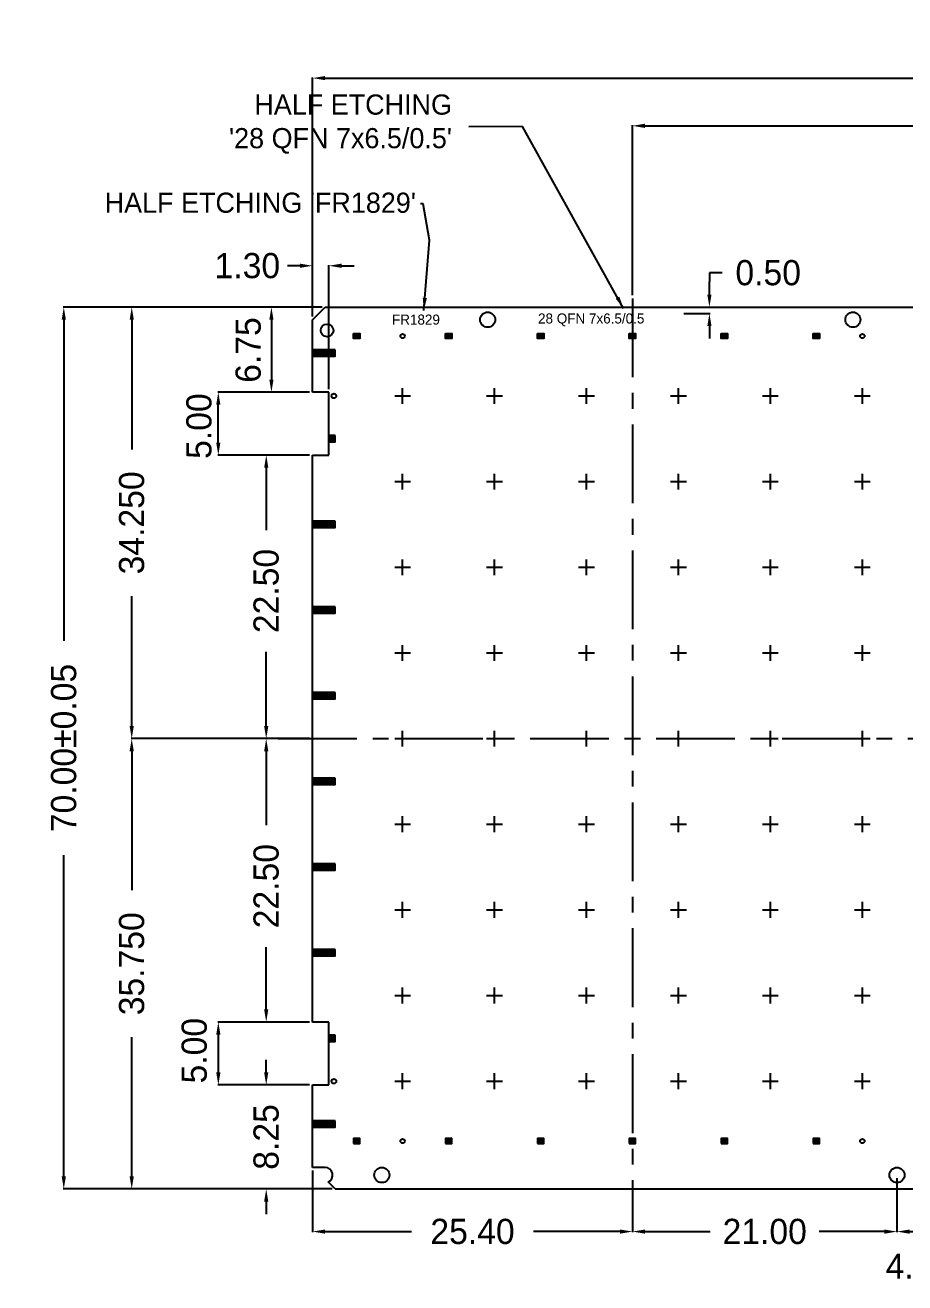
# Model space of a CAD drawing. Extents: x -371 to -96, y -307 to -115.
# Drawn here: x -371.3 to -301.4, y -214.9 to -115 of the extents above; entities that cross this region are included whole.
import ezdxf

# ---------------------------------------------------------------- set-up
doc = ezdxf.new("R2010")
doc.units = 0
doc.header["$LTSCALE"] = 5
doc.header["$MEASUREMENT"] = 0
doc.linetypes.add('CENTER', pattern=[2, 1.25, -0.25, 0.25, -0.25])
doc.layers.get('0').update_dxf_attribs({"linetype": 'CONTINUOUS'})
doc.layers.get('DEFPOINTS').update_dxf_attribs({"linetype": 'CONTINUOUS'})
for name, color, linetype in [('CENTER', 1, 'CENTER'), ('DIM', 3, 'CONTINUOUS'), ('half_bottom', 4, 'CONTINUOUS')]:
    doc.layers.add(name, color=color, linetype=linetype)
doc.dimstyles.get("Standard").update_dxf_attribs({"dimtxt": 0.3, "dimasz": 0.2, "dimexe": 0.05, "dimexo": 0.15, "dimgap": 0.05, "dimtad": 0, "dimtoh": 1, "dimdec": 3, "dimdsep": 46, "dimtxsty": 'STANDARD', "dimcen": 0.5, "dimadec": 0, "dimazin": 0, "dimtfac": 1, "dimtdec": 3, "dimtofl": 0, "dimtmove": 0, "dimatfit": 3, "dimfxl": 1, "dimtolj": 1, "dimtzin": 0, "dimarcsym": 0})
pattern_1 = [(45, (-246.30428, -325.05606), (-0.08838835, 0.08838835), [])]
pattern_2 = [(45, (-268.20428, -325.05606), (-0.08838835, 0.08838835), [])]
pattern_3 = [(45, (-260.90428, -325.05606), (-0.08838835, 0.08838835), [])]
pattern_4 = [(45, (-253.60428, -325.05606), (-0.08838835, 0.08838835), [])]
pattern_5 = [(45, (-239.00428, -325.05606), (-0.08838835, 0.08838835), [])]
pattern_6 = [(45, (-231.70428, -325.05606), (-0.08838835, 0.08838835), [])]

# ---------------------------------------------------------------- blocks, each defined once
blk = doc.blocks.new('*D14')
at = {"layer": 'DEFPOINTS', "color": 0, "linetype": 'Continuous', "transparency": 16777216}
for p in [(-138.476, 295.117), (-138.476, 275.937), (111.524, 275.939)]:
    blk.add_point(p, dxfattribs=at)
at = {"layer": 'DIM', "color": 0, "linetype": 'Continuous', "lineweight": -2, "transparency": 16777216}
for p, q in [((-138.476, 276.187), (-138.476, 295.167)), ((-137.476, 295.117), (-21.809, 295.117)), ((110.524, 295.117), (-5.142, 295.117)), ((111.524, 276.189), (111.524, 295.167))]:
    blk.add_line(p, q, dxfattribs=at)
at = {"layer": 'DIM', "color": 0, "linetype": 'Continuous', "transparency": 16777216}
for points in [[(-137.476, 295.284), (-137.476, 294.951), (-138.476, 295.117)], [(110.524, 295.284), (110.524, 294.951), (111.524, 295.117)]]:
    blk.add_solid(points, dxfattribs=at)
at = {"layer": 'DIM', "color": 0, "linetype": 'Continuous', "transparency": 16777216, "insert": (-13.476, 295.117), "char_height": 2, "attachment_point": 5}
blk.add_mtext('\\A1;250.00%%p0.1', dxfattribs=at)
blk = doc.blocks.new('*D19')
at = {"layer": 'DEFPOINTS', "color": 0, "linetype": 'Continuous', "transparency": 16777216}
for p in [(-106.967, 276.937), (-106.967, 276.937), (-109.236, 276.437)]:
    blk.add_point(p, dxfattribs=at)
at = {"layer": 'DIM', "color": 0, "linetype": 'Continuous', "lineweight": -2, "transparency": 16777216}
for p, q in [((-105.967, 279.66), (-106.967, 279.66)), ((-106.967, 279.66), (-106.967, 278.937)), ((-106.967, 277.937), (-106.967, 278.937)), ((-107.217, 276.937), (-107.017, 276.937)), ((-108.986, 276.437), (-106.917, 276.437)), ((-106.967, 275.437), (-106.967, 274.437))]:
    blk.add_line(p, q, dxfattribs=at)
at = {"layer": 'DIM', "color": 0, "linetype": 'Continuous', "transparency": 16777216}
for points in [[(-107.134, 277.937), (-106.801, 277.937), (-106.967, 276.937)], [(-107.134, 275.437), (-106.801, 275.437), (-106.967, 276.437)]]:
    blk.add_solid(points, dxfattribs=at)
at = {"layer": 'DIM', "color": 0, "linetype": 'Continuous', "transparency": 16777216, "insert": (-102.301, 279.66), "char_height": 2, "attachment_point": 5}
blk.add_mtext('\\A1;0.50', dxfattribs=at)
blk = doc.blocks.new('*D2')
at = {"layer": 'DEFPOINTS', "color": 0, "linetype": 'Continuous', "transparency": 16777216}
for p in [(-137.176, 280.222), (-138.476, 275.937), (-137.176, 270.187)]:
    blk.add_point(p, dxfattribs=at)
at = {"layer": 'DIM', "color": 0, "linetype": 'Continuous', "lineweight": -2, "transparency": 16777216}
for p, q in [((-139.476, 280.222), (-140.476, 280.222)), ((-138.476, 276.187), (-138.476, 280.272)), ((-137.176, 270.437), (-137.176, 280.272)), ((-136.176, 280.222), (-135.176, 280.222))]:
    blk.add_line(p, q, dxfattribs=at)
at = {"layer": 'DIM', "color": 0, "linetype": 'Continuous', "transparency": 16777216}
for points in [[(-139.476, 280.389), (-139.476, 280.056), (-138.476, 280.222)], [(-136.176, 280.389), (-136.176, 280.056), (-137.176, 280.222)]]:
    blk.add_solid(points, dxfattribs=at)
at = {"layer": 'DIM', "color": 0, "linetype": 'Continuous', "transparency": 16777216, "insert": (-143.653, 280.222), "char_height": 2, "attachment_point": 5}
blk.add_mtext('\\A1;1.30', dxfattribs=at)
blk = doc.blocks.new('*D4')
at = {"layer": 'DEFPOINTS', "color": 0, "linetype": 'Continuous', "transparency": 16777216}
for p in [(-138.476, 208.637), (-113.076, 205.803), (-138.476, 203.55)]:
    blk.add_point(p, dxfattribs=at)
at = {"layer": 'DIM', "color": 0, "linetype": 'Continuous', "lineweight": -2, "transparency": 16777216}
for p, q in [((-138.476, 208.387), (-138.476, 203.5)), ((-113.076, 205.553), (-113.076, 203.5)), ((-137.476, 203.55), (-130.609, 203.55)), ((-114.076, 203.55), (-120.942, 203.55))]:
    blk.add_line(p, q, dxfattribs=at)
at = {"layer": 'DIM', "color": 0, "linetype": 'Continuous', "transparency": 16777216}
for points in [[(-137.476, 203.716), (-137.476, 203.383), (-138.476, 203.55)], [(-114.076, 203.716), (-114.076, 203.383), (-113.076, 203.55)]]:
    blk.add_solid(points, dxfattribs=at)
at = {"layer": 'DIM', "color": 0, "linetype": 'Continuous', "transparency": 16777216, "insert": (-125.776, 203.55), "char_height": 2, "attachment_point": 5}
blk.add_mtext('\\A1;25.40', dxfattribs=at)
blk = doc.blocks.new('*D5')
at = {"layer": 'DEFPOINTS', "color": 0, "linetype": 'Continuous', "transparency": 16777216}
for p in [(-92.076, 208.037), (-113.076, 205.803), (-92.076, 203.55)]:
    blk.add_point(p, dxfattribs=at)
at = {"layer": 'DIM', "color": 0, "linetype": 'Continuous', "lineweight": -2, "transparency": 16777216}
for p, q in [((-92.076, 207.787), (-92.076, 203.5)), ((-113.076, 205.553), (-113.076, 203.5)), ((-112.076, 203.55), (-106.909, 203.55)), ((-93.076, 203.55), (-98.242, 203.55))]:
    blk.add_line(p, q, dxfattribs=at)
at = {"layer": 'DIM', "color": 0, "linetype": 'Continuous', "transparency": 16777216}
for points in [[(-112.076, 203.716), (-112.076, 203.383), (-113.076, 203.55)], [(-93.076, 203.716), (-93.076, 203.383), (-92.076, 203.55)]]:
    blk.add_solid(points, dxfattribs=at)
at = {"layer": 'DIM', "color": 0, "linetype": 'Continuous', "transparency": 16777216, "insert": (-102.576, 203.55), "char_height": 2, "attachment_point": 5}
blk.add_mtext('\\A1;21.00', dxfattribs=at)
blk = doc.blocks.new('*D7')
at = {"layer": 'DEFPOINTS', "color": 0, "linetype": 'Continuous', "transparency": 16777216}
for p in [(-92.076, 208.037), (-88.076, 206.109), (-88.076, 203.55)]:
    blk.add_point(p, dxfattribs=at)
at = {"layer": 'DIM', "color": 0, "linetype": 'Continuous', "lineweight": -2, "transparency": 16777216}
for p, q in [((-92.076, 207.787), (-92.076, 203.5)), ((-88.076, 205.859), (-88.076, 203.5)), ((-91.076, 203.55), (-89.076, 203.55))]:
    blk.add_line(p, q, dxfattribs=at)
at = {"layer": 'DIM', "color": 0, "linetype": 'Continuous', "transparency": 16777216}
for points in [[(-91.076, 203.716), (-91.076, 203.383), (-92.076, 203.55)], [(-89.076, 203.716), (-89.076, 203.383), (-88.076, 203.55)]]:
    blk.add_solid(points, dxfattribs=at)
at = {"layer": 'DIM', "color": 0, "linetype": 'Continuous', "transparency": 16777216, "insert": (-90.372, 200.793), "char_height": 2, "attachment_point": 5}
blk.add_mtext('\\A1;4.00', dxfattribs=at)
blk = doc.blocks.new('*D15')
at = {"layer": 'DEFPOINTS', "color": 0, "linetype": 'Continuous', "transparency": 16777216}
for p in [(-113.076, 291.329), (-113.076, 277.624), (86.924, 277.624)]:
    blk.add_point(p, dxfattribs=at)
at = {"layer": 'DIM', "color": 0, "linetype": 'Continuous', "lineweight": -2, "transparency": 16777216}
for p, q in [((-113.076, 277.874), (-113.076, 291.379)), ((-112.076, 291.329), (-38.076, 291.329)), ((85.924, 291.329), (11.924, 291.329)), ((86.924, 277.874), (86.924, 291.379))]:
    blk.add_line(p, q, dxfattribs=at)
at = {"layer": 'DIM', "color": 0, "linetype": 'Continuous', "transparency": 16777216}
for points in [[(-112.076, 291.496), (-112.076, 291.162), (-113.076, 291.329)], [(85.924, 291.496), (85.924, 291.162), (86.924, 291.329)]]:
    blk.add_solid(points, dxfattribs=at)
at = {"layer": 'DIM', "color": 0, "linetype": 'Continuous', "transparency": 16777216, "insert": (-13.076, 291.329), "char_height": 2, "attachment_point": 5}
blk.add_mtext('\\A1;50.00%%p0.030 x 4 = 200.00%%p0.05', dxfattribs=at)
blk = doc.blocks.new('*D56')
at = {"layer": 'DEFPOINTS', "color": 0, "linetype": 'Continuous', "transparency": 16777216}
for p in [(-152.833, 276.937), (-137.476, 276.937), (-140.212, 242.687)]:
    blk.add_point(p, dxfattribs=at)
at = {"layer": 'DIM', "color": 0, "linetype": 'Continuous', "lineweight": -2, "transparency": 16777216}
for p, q in [((-137.726, 276.937), (-152.883, 276.937)), ((-152.833, 275.937), (-152.833, 265.646)), ((-152.833, 243.687), (-152.833, 253.979)), ((-140.462, 242.687), (-152.883, 242.687))]:
    blk.add_line(p, q, dxfattribs=at)
at = {"layer": 'DIM', "color": 0, "linetype": 'Continuous', "transparency": 16777216}
for points in [[(-152.999, 275.937), (-152.666, 275.937), (-152.833, 276.937)], [(-152.999, 243.687), (-152.666, 243.687), (-152.833, 242.687)]]:
    blk.add_solid(points, dxfattribs=at)
at = {"layer": 'DIM', "color": 0, "linetype": 'Continuous', "transparency": 16777216, "insert": (-152.833, 259.812), "char_height": 2, "attachment_point": 5, "rotation": 90}
blk.add_mtext('\\A1;34.250', dxfattribs=at)
blk = doc.blocks.new('*D57')
at = {"layer": 'DEFPOINTS', "color": 0, "linetype": 'Continuous', "transparency": 16777216}
for p in [(-140.212, 242.687), (-152.833, 206.937), (-136.679, 206.937)]:
    blk.add_point(p, dxfattribs=at)
at = {"layer": 'DIM', "color": 0, "linetype": 'Continuous', "lineweight": -2, "transparency": 16777216}
for p, q in [((-140.462, 242.687), (-152.883, 242.687)), ((-152.833, 241.687), (-152.833, 230.646)), ((-152.833, 207.937), (-152.833, 218.979)), ((-136.929, 206.937), (-152.883, 206.937))]:
    blk.add_line(p, q, dxfattribs=at)
at = {"layer": 'DIM', "color": 0, "linetype": 'Continuous', "transparency": 16777216}
for points in [[(-152.999, 241.687), (-152.666, 241.687), (-152.833, 242.687)], [(-152.999, 207.937), (-152.666, 207.937), (-152.833, 206.937)]]:
    blk.add_solid(points, dxfattribs=at)
at = {"layer": 'DIM', "color": 0, "linetype": 'Continuous', "transparency": 16777216, "insert": (-152.833, 224.812), "char_height": 2, "attachment_point": 5, "rotation": 90}
blk.add_mtext('\\A1;35.750', dxfattribs=at)
blk = doc.blocks.new('*D58')
at = {"layer": 'DEFPOINTS', "color": 0, "linetype": 'Continuous', "transparency": 16777216}
for p in [(-137.476, 276.937), (-141.741, 270.187), (-138.476, 270.187)]:
    blk.add_point(p, dxfattribs=at)
at = {"layer": 'DIM', "color": 0, "linetype": 'Continuous', "lineweight": -2, "transparency": 16777216}
for p, q in [((-137.726, 276.937), (-141.791, 276.937)), ((-141.741, 275.937), (-141.741, 271.187)), ((-138.726, 270.187), (-141.791, 270.187))]:
    blk.add_line(p, q, dxfattribs=at)
at = {"layer": 'DIM', "color": 0, "linetype": 'Continuous', "transparency": 16777216}
for points in [[(-141.908, 275.937), (-141.574, 275.937), (-141.741, 276.937)], [(-141.908, 271.187), (-141.574, 271.187), (-141.741, 270.187)]]:
    blk.add_solid(points, dxfattribs=at)
at = {"layer": 'DIM', "color": 0, "linetype": 'Continuous', "transparency": 16777216, "insert": (-143.577, 273.533), "char_height": 2, "attachment_point": 5, "rotation": 90}
blk.add_mtext('\\A1;6.75', dxfattribs=at)
blk = doc.blocks.new('*D59')
at = {"layer": 'DEFPOINTS', "color": 0, "linetype": 'Continuous', "transparency": 16777216}
for p in [(-138.476, 242.687), (-142.154, 220.187), (-138.476, 220.187)]:
    blk.add_point(p, dxfattribs=at)
at = {"layer": 'DIM', "color": 0, "linetype": 'Continuous', "lineweight": -2, "transparency": 16777216}
for p, q in [((-138.726, 242.687), (-142.204, 242.687)), ((-142.154, 241.687), (-142.154, 235.806)), ((-142.154, 221.187), (-142.154, 226.139)), ((-138.726, 220.187), (-142.204, 220.187))]:
    blk.add_line(p, q, dxfattribs=at)
at = {"layer": 'DIM', "color": 0, "linetype": 'Continuous', "transparency": 16777216}
for points in [[(-142.321, 241.687), (-141.987, 241.687), (-142.154, 242.687)], [(-142.321, 221.187), (-141.987, 221.187), (-142.154, 220.187)]]:
    blk.add_solid(points, dxfattribs=at)
at = {"layer": 'DIM', "color": 0, "linetype": 'Continuous', "transparency": 16777216, "insert": (-142.154, 230.973), "char_height": 2, "attachment_point": 5, "rotation": 90}
blk.add_mtext('\\A1;22.50', dxfattribs=at)
blk = doc.blocks.new('*D60')
at = {"layer": 'DEFPOINTS', "color": 0, "linetype": 'Continuous', "transparency": 16777216}
for p in [(-145.958, 270.187), (-138.476, 270.187), (-138.476, 265.187)]:
    blk.add_point(p, dxfattribs=at)
at = {"layer": 'DIM', "color": 0, "linetype": 'Continuous', "lineweight": -2, "transparency": 16777216}
for p, q in [((-138.726, 270.187), (-146.008, 270.187)), ((-145.958, 266.187), (-145.958, 269.187)), ((-138.726, 265.187), (-146.008, 265.187))]:
    blk.add_line(p, q, dxfattribs=at)
at = {"layer": 'DIM', "color": 0, "linetype": 'Continuous', "transparency": 16777216}
for points in [[(-146.124, 269.187), (-145.791, 269.187), (-145.958, 270.187)], [(-146.124, 266.187), (-145.791, 266.187), (-145.958, 265.187)]]:
    blk.add_solid(points, dxfattribs=at)
at = {"layer": 'DIM', "color": 0, "linetype": 'Continuous', "transparency": 16777216, "insert": (-147.487, 267.492), "char_height": 2, "attachment_point": 5, "rotation": 90}
blk.add_mtext('\\A1;5.00', dxfattribs=at)
blk = doc.blocks.new('*D61')
at = {"layer": 'DEFPOINTS', "color": 0, "linetype": 'Continuous', "transparency": 16777216}
for p in [(-138.476, 215.187), (-142.154, 206.937), (-136.679, 206.937)]:
    blk.add_point(p, dxfattribs=at)
at = {"layer": 'DIM', "color": 0, "linetype": 'Continuous', "lineweight": -2, "transparency": 16777216}
for p, q in [((-142.154, 216.187), (-142.154, 217.187)), ((-138.726, 215.187), (-142.204, 215.187)), ((-136.929, 206.937), (-142.204, 206.937)), ((-142.154, 205.937), (-142.154, 204.937))]:
    blk.add_line(p, q, dxfattribs=at)
at = {"layer": 'DIM', "color": 0, "linetype": 'Continuous', "transparency": 16777216}
for points in [[(-142.321, 216.187), (-141.987, 216.187), (-142.154, 215.187)], [(-142.321, 205.937), (-141.987, 205.937), (-142.154, 206.937)]]:
    blk.add_solid(points, dxfattribs=at)
at = {"layer": 'DIM', "color": 0, "linetype": 'Continuous', "transparency": 16777216, "insert": (-142.154, 211.062), "char_height": 2, "attachment_point": 5, "rotation": 90}
blk.add_mtext('\\A1;8.25', dxfattribs=at)
blk = doc.blocks.new('*D62')
at = {"layer": 'DEFPOINTS', "color": 0, "linetype": 'Continuous', "transparency": 16777216}
for p in [(-142.154, 265.187), (-138.476, 265.187), (-138.476, 242.687)]:
    blk.add_point(p, dxfattribs=at)
at = {"layer": 'DIM', "color": 0, "linetype": 'Continuous', "lineweight": -2, "transparency": 16777216}
for p, q in [((-138.726, 265.187), (-142.204, 265.187)), ((-142.154, 264.187), (-142.154, 259.235)), ((-142.154, 243.687), (-142.154, 249.569)), ((-138.726, 242.687), (-142.204, 242.687))]:
    blk.add_line(p, q, dxfattribs=at)
at = {"layer": 'DIM', "color": 0, "linetype": 'Continuous', "transparency": 16777216}
for points in [[(-142.321, 264.187), (-141.987, 264.187), (-142.154, 265.187)], [(-142.321, 243.687), (-141.987, 243.687), (-142.154, 242.687)]]:
    blk.add_solid(points, dxfattribs=at)
at = {"layer": 'DIM', "color": 0, "linetype": 'Continuous', "transparency": 16777216, "insert": (-142.154, 254.402), "char_height": 2, "attachment_point": 5, "rotation": 90}
blk.add_mtext('\\A1;22.50', dxfattribs=at)
blk = doc.blocks.new('*D63')
at = {"layer": 'DEFPOINTS', "color": 0, "linetype": 'Continuous', "transparency": 16777216}
for p in [(-138.476, 220.187), (-145.958, 215.187), (-138.476, 215.187)]:
    blk.add_point(p, dxfattribs=at)
at = {"layer": 'DIM', "color": 0, "linetype": 'Continuous', "lineweight": -2, "transparency": 16777216}
for p, q in [((-138.726, 220.187), (-146.008, 220.187)), ((-145.958, 219.187), (-145.958, 216.187)), ((-138.726, 215.187), (-146.008, 215.187))]:
    blk.add_line(p, q, dxfattribs=at)
at = {"layer": 'DIM', "color": 0, "linetype": 'Continuous', "transparency": 16777216}
for points in [[(-146.124, 219.187), (-145.791, 219.187), (-145.958, 220.187)], [(-146.124, 216.187), (-145.791, 216.187), (-145.958, 215.187)]]:
    blk.add_solid(points, dxfattribs=at)
at = {"layer": 'DIM', "color": 0, "linetype": 'Continuous', "transparency": 16777216, "insert": (-147.861, 217.913), "char_height": 2, "attachment_point": 5, "rotation": 90}
blk.add_mtext('\\A1;5.00', dxfattribs=at)
blk = doc.blocks.new('*D64')
at = {"layer": 'DEFPOINTS', "color": 0, "linetype": 'Continuous', "transparency": 16777216}
for p in [(-137.476, 276.937), (-158.227, 206.937), (-136.679, 206.937)]:
    blk.add_point(p, dxfattribs=at)
at = {"layer": 'DIM', "color": 0, "linetype": 'Continuous', "lineweight": -2, "transparency": 16777216}
for p, q in [((-137.726, 276.937), (-158.277, 276.937)), ((-158.227, 275.937), (-158.227, 250.437)), ((-158.227, 207.937), (-158.227, 233.437)), ((-136.929, 206.937), (-158.277, 206.937))]:
    blk.add_line(p, q, dxfattribs=at)
at = {"layer": 'DIM', "color": 0, "linetype": 'Continuous', "transparency": 16777216}
for points in [[(-158.394, 275.937), (-158.061, 275.937), (-158.227, 276.937)], [(-158.394, 207.937), (-158.061, 207.937), (-158.227, 206.937)]]:
    blk.add_solid(points, dxfattribs=at)
at = {"layer": 'DIM', "color": 0, "linetype": 'Continuous', "transparency": 16777216, "insert": (-158.227, 241.937), "char_height": 2, "attachment_point": 5, "rotation": 90}
blk.add_mtext('\\A1;70.00%%p0.05', dxfattribs=at)

msp = doc.modelspace()

# ---------------------------------------------------------------- hatches: boundary and pattern name
at = {"layer": 'half_bottom'}
h = msp.add_hatch(dxfattribs=at)
h.set_pattern_fill('ANSI31,_O', color=256)
h.set_pattern_definition(pattern_2)
h.paths.add_polyline_path([(-345.2135, -139.5231), (-344.7135, -139.5231), (-344.7135, -139.9231), (-345.2135, -139.9231)])
h = msp.add_hatch(dxfattribs=at)
h.set_pattern_fill('ANSI31,_O', color=256)
h.set_pattern_definition(pattern_3)
h.paths.add_polyline_path([(-337.9135, -139.5231), (-337.4135, -139.5231), (-337.4135, -139.9231), (-337.9135, -139.9231)])
h = msp.add_hatch(dxfattribs=at)
h.set_pattern_fill('ANSI31,_O', color=256)
h.set_pattern_definition(pattern_4)
h.paths.add_polyline_path([(-330.6135, -139.5231), (-330.1135, -139.5231), (-330.1135, -139.9231), (-330.6135, -139.9231)])
h = msp.add_hatch(dxfattribs=at)
h.set_pattern_fill('ANSI31,_O', color=256)
h.set_pattern_definition(pattern_1)
h.paths.add_polyline_path([(-323.3135, -139.5231), (-322.8135, -139.5231), (-322.8135, -139.9231), (-323.3135, -139.9231)])
h = msp.add_hatch(dxfattribs=at)
h.set_pattern_fill('ANSI31,_O', color=256)
h.set_pattern_definition(pattern_5)
h.paths.add_polyline_path([(-316.0135, -139.5231), (-315.5135, -139.5231), (-315.5135, -139.9231), (-316.0135, -139.9231)])
h = msp.add_hatch(dxfattribs=at)
h.set_pattern_fill('ANSI31,_O', color=256)
h.set_pattern_definition(pattern_6)
h.paths.add_polyline_path([(-308.7135, -139.5231), (-308.2135, -139.5231), (-308.2135, -139.9231), (-308.7135, -139.9231)])
h = msp.add_hatch(dxfattribs=at)
h.set_pattern_fill('ANSI31,_O', color=256)
h.set_pattern_definition([(45, (625.89694, 88.25517), (-0.088388348, 0.088388348), [])])
h.paths.add_polyline_path([(-346.6635, -141.3231), (-346.6635, -140.8231), (-348.4635, -140.8231), (-348.4635, -141.3231)])
h.paths.add_polyline_path([(-347.1635, -147.6231), (-347.1635, -148.1231), (-346.6635, -148.1231), (-346.6635, -147.6231)])
h.paths.add_polyline_path([(-346.6635, -154.9231), (-346.6635, -154.4231), (-348.4635, -154.4231), (-348.4635, -154.9231)])
h.paths.add_polyline_path([(-346.6635, -161.7231), (-346.6635, -161.2231), (-348.4635, -161.2231), (-348.4635, -161.7231)])
h.paths.add_polyline_path([(-348.4635, -168.0231), (-348.4635, -168.5231), (-346.6635, -168.5231), (-346.6635, -168.0231)])
h.paths.add_polyline_path([(-346.6635, -175.3231), (-346.6635, -174.8231), (-348.4635, -174.8231), (-348.4635, -175.3231)])
h.paths.add_polyline_path([(-346.6635, -182.1231), (-346.6635, -181.6231), (-348.4635, -181.6231), (-348.4635, -182.1231)])
h.paths.add_polyline_path([(-346.6635, -188.9231), (-346.6635, -188.4231), (-348.4635, -188.4231), (-348.4635, -188.9231)])
h.paths.add_polyline_path([(-347.1635, -195.2231), (-347.1635, -195.7231), (-346.6635, -195.7231), (-346.6635, -195.2231)])
h.paths.add_polyline_path([(-346.6635, -202.5231), (-346.6635, -202.0231), (-348.4635, -202.0231), (-348.4635, -202.5231)])
h = msp.add_hatch(dxfattribs=at)
h.set_pattern_fill('ANSI31,_O', color=256)
h.set_pattern_definition(pattern_2)
h.paths.add_polyline_path([(-345.2135, -203.8231), (-344.7135, -203.8231), (-344.7135, -203.4231), (-345.2135, -203.4231)])
h = msp.add_hatch(dxfattribs=at)
h.set_pattern_fill('ANSI31,_O', color=256)
h.set_pattern_definition(pattern_3)
h.paths.add_polyline_path([(-337.9135, -203.8231), (-337.4135, -203.8231), (-337.4135, -203.4231), (-337.9135, -203.4231)])
h = msp.add_hatch(dxfattribs=at)
h.set_pattern_fill('ANSI31,_O', color=256)
h.set_pattern_definition(pattern_4)
h.paths.add_polyline_path([(-330.6135, -203.8231), (-330.1135, -203.8231), (-330.1135, -203.4231), (-330.6135, -203.4231)])
h = msp.add_hatch(dxfattribs=at)
h.set_pattern_fill('ANSI31,_O', color=256)
h.set_pattern_definition(pattern_1)
h.paths.add_polyline_path([(-323.3135, -203.8231), (-322.8135, -203.8231), (-322.8135, -203.4231), (-323.3135, -203.4231)])
h = msp.add_hatch(dxfattribs=at)
h.set_pattern_fill('ANSI31,_O', color=256)
h.set_pattern_definition(pattern_5)
h.paths.add_polyline_path([(-316.0135, -203.8231), (-315.5135, -203.8231), (-315.5135, -203.4231), (-316.0135, -203.4231)])
h = msp.add_hatch(dxfattribs=at)
h.set_pattern_fill('ANSI31,_O', color=256)
h.set_pattern_definition(pattern_6)
h.paths.add_polyline_path([(-308.7135, -203.8231), (-308.2135, -203.8231), (-308.2135, -203.4231), (-308.7135, -203.4231)])

# ---------------------------------------------------------------- linework, layer by layer
for p, q in [((-348.4635, -138.4231), (-347.4635, -137.4231)), ((-347.4635, -137.4231), (-99.4622, -137.4231)), ((-348.4635, -144.1731), (-348.4635, -138.4231)), ((-347.1635, -144.1731), (-348.4635, -144.1731)), ((-347.1635, -149.1731), (-347.1635, -144.1731)), ((-348.4635, -194.1731), (-348.4635, -149.1731)), ((-348.4635, -149.1731), (-347.1635, -149.1731)), ((-347.1635, -194.1731), (-348.4635, -194.1731)), ((-347.1635, -199.1731), (-347.1635, -194.1731)), ((-348.4635, -205.7231), (-348.4635, -199.1731)), ((-348.4635, -199.1731), (-347.1635, -199.1731)), ((-347.6667, -205.7231), (-348.4635, -205.7231)), ((-347.4635, -205.7231), (-347.6667, -205.7231)), ((-346.667, -207.4231), (-347.2191, -206.8711)), ((-346.667, -207.4231), (-99.4599, -207.4231))]:
    msp.add_line(p, q)
for centre, radius in [((-347.3135, -139.2731), 0.5), ((-334.5635, -138.4231), 0.6), ((-305.5635, -138.4231), 0.6), ((-341.3135, -139.7231), 0.175), ((-304.8135, -139.7231), 0.175), ((-346.7635, -144.4731), 0.185), ((-346.7635, -198.8731), 0.185), ((-341.3135, -203.6231), 0.175), ((-304.8135, -203.6231), 0.175), ((-342.9635, -206.3231), 0.6), ((-302.0635, -206.3231), 0.6)]:
    msp.add_circle(centre, radius)
msp.add_arc((-347.4635, -206.3231), 0.6, 294.0393, 90)
at = {"layer": 'CENTER'}
for p, q in [((-323.0635, -136.7364), (-323.0635, -210.2253)), ((-323.0635, -136.7364), (-323.0635, -210.2253)), ((-341.9408, -144.4731), (-340.6861, -144.4731)), ((-341.3135, -145.1005), (-341.3135, -143.8458)), ((-334.6408, -144.4731), (-333.3861, -144.4731)), ((-334.0135, -145.1005), (-334.0135, -143.8458)), ((-327.3408, -144.4731), (-326.0861, -144.4731)), ((-326.7135, -145.1005), (-326.7135, -143.8458)), ((-320.0408, -144.4731), (-318.7861, -144.4731)), ((-319.4135, -145.1005), (-319.4135, -143.8458)), ((-312.7408, -144.4731), (-311.4861, -144.4731)), ((-312.1135, -145.1005), (-312.1135, -143.8458)), ((-305.4408, -144.4731), (-304.1861, -144.4731)), ((-304.8135, -145.1005), (-304.8135, -143.8458)), ((-341.3135, -151.9005), (-341.3135, -150.6458)), ((-334.0135, -151.9005), (-334.0135, -150.6458)), ((-326.7135, -151.9005), (-326.7135, -150.6458)), ((-319.4135, -151.9005), (-319.4135, -150.6458)), ((-312.1135, -151.9005), (-312.1135, -150.6458)), ((-304.8135, -151.9005), (-304.8135, -150.6458)), ((-341.9408, -151.2731), (-340.6861, -151.2731)), ((-334.6408, -151.2731), (-333.3861, -151.2731)), ((-327.3408, -151.2731), (-326.0861, -151.2731)), ((-320.0408, -151.2731), (-318.7861, -151.2731)), ((-312.7408, -151.2731), (-311.4861, -151.2731)), ((-305.4408, -151.2731), (-304.1861, -151.2731)), ((-341.3135, -158.7005), (-341.3135, -157.4458)), ((-334.0135, -158.7005), (-334.0135, -157.4458)), ((-326.7135, -158.7005), (-326.7135, -157.4458)), ((-319.4135, -158.7005), (-319.4135, -157.4458)), ((-312.1135, -158.7005), (-312.1135, -157.4458)), ((-304.8135, -158.7005), (-304.8135, -157.4458)), ((-341.9408, -158.0731), (-340.6861, -158.0731)), ((-334.6408, -158.0731), (-333.3861, -158.0731)), ((-327.3408, -158.0731), (-326.0861, -158.0731)), ((-320.0408, -158.0731), (-318.7861, -158.0731)), ((-312.7408, -158.0731), (-311.4861, -158.0731)), ((-305.4408, -158.0731), (-304.1861, -158.0731)), ((-341.3135, -165.5005), (-341.3135, -164.2458)), ((-334.0135, -165.5005), (-334.0135, -164.2458)), ((-326.7135, -165.5005), (-326.7135, -164.2458)), ((-319.4135, -165.5005), (-319.4135, -164.2458)), ((-312.1135, -165.5005), (-312.1135, -164.2458)), ((-304.8135, -165.5005), (-304.8135, -164.2458)), ((-341.9408, -164.8731), (-340.6861, -164.8731)), ((-334.6408, -164.8731), (-333.3861, -164.8731)), ((-327.3408, -164.8731), (-326.0861, -164.8731)), ((-320.0408, -164.8731), (-318.7861, -164.8731)), ((-312.7408, -164.8731), (-311.4861, -164.8731)), ((-305.4408, -164.8731), (-304.1861, -164.8731)), ((-351.1889, -171.6731), (-297.1659, -171.6731)), ((-351.1889, -171.6731), (-297.1659, -171.6731)), ((-341.9408, -171.6731), (-340.6861, -171.6731)), ((-341.3135, -172.3005), (-341.3135, -171.0458)), ((-334.6408, -171.6731), (-333.3861, -171.6731)), ((-334.0135, -172.3005), (-334.0135, -171.0458)), ((-327.3408, -171.6731), (-326.0861, -171.6731)), ((-326.7135, -172.3005), (-326.7135, -171.0458)), ((-320.0408, -171.6731), (-318.7861, -171.6731)), ((-319.4135, -172.3005), (-319.4135, -171.0458)), ((-312.7408, -171.6731), (-311.4861, -171.6731)), ((-312.1135, -172.3005), (-312.1135, -171.0458)), ((-305.4408, -171.6731), (-304.1861, -171.6731)), ((-304.8135, -172.3005), (-304.8135, -171.0458)), ((-341.9408, -178.4731), (-340.6861, -178.4731)), ((-341.3135, -179.1005), (-341.3135, -177.8458)), ((-334.6408, -178.4731), (-333.3861, -178.4731)), ((-334.0135, -179.1005), (-334.0135, -177.8458)), ((-327.3408, -178.4731), (-326.0861, -178.4731)), ((-326.7135, -179.1005), (-326.7135, -177.8458)), ((-320.0408, -178.4731), (-318.7861, -178.4731)), ((-319.4135, -179.1005), (-319.4135, -177.8458)), ((-312.7408, -178.4731), (-311.4861, -178.4731)), ((-312.1135, -179.1005), (-312.1135, -177.8458)), ((-305.4408, -178.4731), (-304.1861, -178.4731)), ((-304.8135, -179.1005), (-304.8135, -177.8458)), ((-341.3135, -185.9005), (-341.3135, -184.6458)), ((-334.0135, -185.9005), (-334.0135, -184.6458)), ((-326.7135, -185.9005), (-326.7135, -184.6458)), ((-319.4135, -185.9005), (-319.4135, -184.6458)), ((-312.1135, -185.9005), (-312.1135, -184.6458)), ((-304.8135, -185.9005), (-304.8135, -184.6458)), ((-341.9408, -185.2731), (-340.6861, -185.2731)), ((-334.6408, -185.2731), (-333.3861, -185.2731)), ((-327.3408, -185.2731), (-326.0861, -185.2731)), ((-320.0408, -185.2731), (-318.7861, -185.2731)), ((-312.7408, -185.2731), (-311.4861, -185.2731)), ((-305.4408, -185.2731), (-304.1861, -185.2731)), ((-341.3135, -192.7005), (-341.3135, -191.4458)), ((-334.0135, -192.7005), (-334.0135, -191.4458)), ((-326.7135, -192.7005), (-326.7135, -191.4458)), ((-319.4135, -192.7005), (-319.4135, -191.4458)), ((-312.1135, -192.7005), (-312.1135, -191.4458)), ((-304.8135, -192.7005), (-304.8135, -191.4458)), ((-341.9408, -192.0731), (-340.6861, -192.0731)), ((-334.6408, -192.0731), (-333.3861, -192.0731)), ((-327.3408, -192.0731), (-326.0861, -192.0731)), ((-320.0408, -192.0731), (-318.7861, -192.0731)), ((-312.7408, -192.0731), (-311.4861, -192.0731)), ((-305.4408, -192.0731), (-304.1861, -192.0731)), ((-341.3135, -199.5005), (-341.3135, -198.2458)), ((-334.0135, -199.5005), (-334.0135, -198.2458)), ((-326.7135, -199.5005), (-326.7135, -198.2458)), ((-319.4135, -199.5005), (-319.4135, -198.2458)), ((-312.1135, -199.5005), (-312.1135, -198.2458)), ((-304.8135, -199.5005), (-304.8135, -198.2458)), ((-341.9408, -198.8731), (-340.6861, -198.8731)), ((-334.6408, -198.8731), (-333.3861, -198.8731)), ((-327.3408, -198.8731), (-326.0861, -198.8731)), ((-320.0408, -198.8731), (-318.7861, -198.8731)), ((-312.7408, -198.8731), (-311.4861, -198.8731)), ((-305.4408, -198.8731), (-304.1861, -198.8731))]:
    msp.add_line(p, q, dxfattribs=at)
at = {"layer": 'half_bottom'}
for points in [[(-345.2135, -139.5231), (-344.7135, -139.5231), (-344.7135, -139.9231), (-345.2135, -139.9231)], [(-337.9135, -139.5231), (-337.4135, -139.5231), (-337.4135, -139.9231), (-337.9135, -139.9231)], [(-330.6135, -139.5231), (-330.1135, -139.5231), (-330.1135, -139.9231), (-330.6135, -139.9231)], [(-323.3135, -139.5231), (-322.8135, -139.5231), (-322.8135, -139.9231), (-323.3135, -139.9231)], [(-316.0135, -139.5231), (-315.5135, -139.5231), (-315.5135, -139.9231), (-316.0135, -139.9231)], [(-308.7135, -139.5231), (-308.2135, -139.5231), (-308.2135, -139.9231), (-308.7135, -139.9231)], [(-346.6635, -140.8231), (-348.4635, -140.8231), (-348.4635, -141.3231), (-346.6635, -141.3231)], [(-346.6635, -147.6231), (-347.1635, -147.6231), (-347.1635, -148.1231), (-346.6635, -148.1231)], [(-346.6635, -154.4231), (-348.4635, -154.4231), (-348.4635, -154.9231), (-346.6635, -154.9231)], [(-346.6635, -161.2231), (-348.4635, -161.2231), (-348.4635, -161.7231), (-346.6635, -161.7231)], [(-346.6635, -168.0231), (-348.4635, -168.0231), (-348.4635, -168.5231), (-346.6635, -168.5231)], [(-346.6635, -174.8231), (-348.4635, -174.8231), (-348.4635, -175.3231), (-346.6635, -175.3231)], [(-346.6635, -181.6231), (-348.4635, -181.6231), (-348.4635, -182.1231), (-346.6635, -182.1231)], [(-346.6635, -188.4231), (-348.4635, -188.4231), (-348.4635, -188.9231), (-346.6635, -188.9231)], [(-346.6635, -195.2231), (-347.1635, -195.2231), (-347.1635, -195.7231), (-346.6635, -195.7231)], [(-346.6635, -202.0231), (-348.4635, -202.0231), (-348.4635, -202.5231), (-346.6635, -202.5231)], [(-345.2135, -203.8231), (-344.7135, -203.8231), (-344.7135, -203.4231), (-345.2135, -203.4231)], [(-337.9135, -203.8231), (-337.4135, -203.8231), (-337.4135, -203.4231), (-337.9135, -203.4231)], [(-330.6135, -203.8231), (-330.1135, -203.8231), (-330.1135, -203.4231), (-330.6135, -203.4231)], [(-323.3135, -203.8231), (-322.8135, -203.8231), (-322.8135, -203.4231), (-323.3135, -203.4231)], [(-316.0135, -203.8231), (-315.5135, -203.8231), (-315.5135, -203.4231), (-316.0135, -203.4231)], [(-308.7135, -203.8231), (-308.2135, -203.8231), (-308.2135, -203.4231), (-308.7135, -203.4231)]]:
    msp.add_lwpolyline(points, close=True, dxfattribs=at)

# ---------------------------------------------------------------- texts
at = {"linetype": 'Continuous'}
for s, p in [('FR1829', (-342.1576, -138.8123)), ('28 QFN 7x6.5/0.5', (-330.561, -138.7231))]:
    msp.add_text(s, height=0.8, dxfattribs=at).set_placement(p)
at = {"layer": 'DIM', "linetype": 'Continuous', "char_height": 1.6, "attachment_point": 6}
for s, insert in [("HALF ETCHING \\P'28 QFN 7x6.5/0.5'", (-337.3936, -122.8958)), ("HALF ETCHING 'FR1829'", (-340.2541, -129.1444))]:
    msp.add_mtext(s, dxfattribs=dict(at, insert=insert))

# ---------------------------------------------------------------- dimensions: what is measured, and where the dimension line sits
at = {"layer": 'DIM', "linetype": 'Continuous'}
for base, p1, p2, angle, text, picture, middle in [((-323.0635, -123.0314), (-123.0635, -136.7364), (-323.0635, -136.7364), 180, '50.00%%p0.030 x 4 = <>.00%%p0.05', '*D15', (-223.0635, -123.0314)), ((-348.4635, -119.2432), (-98.4635, -138.4219), (-348.4635, -138.4231), 180, '<>.00%%p0.1', '*D14', (-223.4635, -119.2432)), ((-368.215, -207.4231), (-347.4635, -137.4231), (-346.667, -207.4231), 90, '<>.00%%p0.05', '*D64', (-368.215, -172.4231)), ((-362.8203, -137.4231), (-350.1994, -171.6731), (-347.4635, -137.4231), 90, '<>0', '*D56', (-362.8203, -154.5481)), ((-362.8203, -207.4231), (-350.1994, -171.6731), (-346.667, -207.4231), 270, '<>0', '*D57', (-362.8203, -189.5481)), ((-348.4635, -210.8107), (-323.0635, -208.5573), (-348.4635, -205.7231), 180, '<>0', '*D4', (-335.7635, -210.8107)), ((-302.0635, -210.8107), (-323.0635, -208.5573), (-302.0635, -206.3231), 180, '<>.00', '*D5', (-312.5635, -210.8107))]:
    dim = msp.add_linear_dim(base=base, p1=p1, p2=p2, angle=angle, text=text, dimstyle='STANDARD', override={"dimtxt": 2, "dimasz": 1, "dimexo": 0.25, "dimgap": 1, "dimtmove": 1}, dxfattribs=at)
    dim.commit()
    dim.dimension.update_dxf_attribs({"geometry": picture, "text_midpoint": middle, "insert": (-209.9878, -414.3604)})
dim = msp.add_linear_dim(base=(-347.1635, -134.1383), p1=(-348.4635, -138.4231), p2=(-347.1635, -144.1731), text='<>0', dimstyle='STANDARD', override={"dimtxt": 2, "dimasz": 1, "dimexo": 0.25, "dimgap": 1, "dimdec": 2, "dimtmove": 1}, dxfattribs=at)
dim.commit()
dim.dimension.update_dxf_attribs({"geometry": '*D2', "text_midpoint": (-353.6405, -134.1383), "dimtype": 128, "insert": (-209.9878, -414.3604)})
for base, p1, p2, angle, text, override, picture, middle in [((-316.9552, -137.4231), (-319.2238, -137.9231), (-316.9552, -137.4231), 270, '<>0', {"dimtxt": 2, "dimasz": 1, "dimexo": 0.25, "dimgap": 1, "dimtmove": 1}, '*D19', (-316.5797, -134.7002)), ((-355.9454, -144.1731), (-348.4635, -149.1731), (-348.4635, -144.1731), 270, '<>.00', {"dimtxt": 2, "dimasz": 1, "dimexo": 0.25, "dimgap": 1, "dimdec": 2, "dimtmove": 2}, '*D60', (-357.4744, -146.8688)), ((-352.1419, -149.1731), (-348.4635, -171.6731), (-348.4635, -149.1731), 90, '<>0', {"dimtxt": 2, "dimasz": 1, "dimexo": 0.25, "dimgap": 1, "dimdec": 2, "dimtmove": 2}, '*D62', (-352.1419, -159.9584)), ((-352.1419, -194.1731), (-348.4635, -171.6731), (-348.4635, -194.1731), 270, '<>0', {"dimtxt": 2, "dimasz": 1, "dimexo": 0.25, "dimgap": 1, "dimdec": 2, "dimtmove": 2}, '*D59', (-352.1419, -183.3878)), ((-355.9454, -199.1731), (-348.4635, -194.1731), (-348.4635, -199.1731), 90, '<>.00', {"dimtxt": 2, "dimasz": 1, "dimexo": 0.25, "dimgap": 1, "dimdec": 2, "dimtmove": 2}, '*D63', (-357.8491, -196.4475)), ((-298.0635, -210.8107), (-302.0635, -206.3231), (-298.0635, -208.2518), 180, '<>.00', {"dimtxt": 2, "dimasz": 1, "dimexo": 0.25, "dimgap": 1, "dimtmove": 2}, '*D7', (-300.3598, -213.567))]:
    dim = msp.add_linear_dim(base=base, p1=p1, p2=p2, angle=angle, text=text, dimstyle='STANDARD', override=override, dxfattribs=at)
    dim.commit()
    dim.dimension.update_dxf_attribs({"geometry": picture, "text_midpoint": middle, "dimtype": 128, "insert": (-209.9878, -414.3604)})
dim = msp.add_linear_dim(base=(-351.7289, -144.1731), p1=(-347.4635, -137.4231), p2=(-348.4635, -144.1731), angle=270, dimstyle='STANDARD', override={"dimtxt": 2, "dimasz": 1, "dimexo": 0.25, "dimgap": 1, "dimdec": 2, "dimtmove": 2}, dxfattribs=at)
dim.commit()
dim.dimension.update_dxf_attribs({"geometry": '*D58', "text_midpoint": (-353.565, -140.8276), "dimtype": 128, "insert": (-209.9878, -414.3604)})
dim = msp.add_linear_dim(base=(-352.1419, -207.4231), p1=(-348.4635, -199.1731), p2=(-346.667, -207.4231), angle=90, dimstyle='STANDARD', override={"dimtxt": 2, "dimasz": 1, "dimexo": 0.25, "dimgap": 1, "dimdec": 2, "dimtmove": 2}, dxfattribs=at)
dim.commit()
dim.dimension.update_dxf_attribs({"geometry": '*D61', "text_midpoint": (-352.1419, -203.2981), "insert": (-209.9878, -414.3604)})

# ---------------------------------------------------------------- leaders
at = {"layer": 'DIM', "linetype": 'Continuous', "annotation_type": 0, "has_hookline": 1, "hookline_direction": 1}
for points, text_width in [([(-323.7646, -137.5451), (-331.7897, -123.092), (-336.0504, -123.1022)], 24.2667), ([(-339.6296, -137.6908), (-339.1859, -132.1082), (-339.6825, -129.2157, 1.8872), (-339.8825, -129.2157, 1.8872)], 30.4)]:
    msp.add_leader(points, dimstyle='STANDARD', override={"dimtxt": 2, "dimasz": 1, "dimexe": 0.05, "dimexo": 0.25, "dimgap": 1, "dimtih": 0, "dimdec": 3, "dimzin": 8, "dimcen": 0.5, "dimtdec": 3}, dxfattribs=dict(at, text_width=text_width))

doc.saveas('drawing.dxf')
